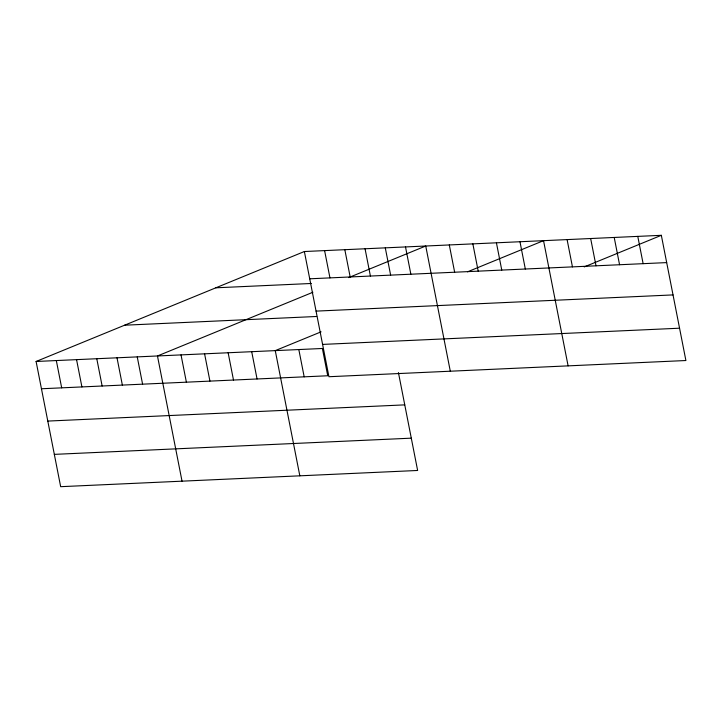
<?xml version="1.0" encoding="UTF-8"?>
<svg xmlns="http://www.w3.org/2000/svg" width="722" height="722" viewBox="0 0 722 722"><rect width="100%" height="100%" fill="white"/><g stroke="black" fill="none" stroke-linecap="round" stroke-linejoin="round"><path stroke-width="1.08" d="M398.418 372.552L417.632 470.473L60.666 486.682L36.1 361.478L304.368 251.527L661.334 235.318L685.9 360.522L328.934 376.722L304.368 251.527M312.888 292.266L157.468 355.973L182.034 481.177M348.663 277.6L425.736 246.012L450.302 371.216M321.091 331.84L275.262 350.621L299.829 475.825M467.504 271.824L543.54 240.661L568.106 365.864M584.26 266.905L661.334 235.318M309.72 278.8L666.686 262.6M215.842 287.807L311.363 283.475M316.065 311.119L673.03 294.91M124.626 325.198L316.678 316.48M322.599 344.412L679.564 328.203M36.1 361.478L322.382 348.482L327.734 375.765L41.452 388.761M47.796 421.079L404.753 404.871M54.321 454.373L411.287 438.164M637.779 236.383L643.131 263.665M614.214 237.457L619.566 264.739M590.659 238.522L596.011 265.804M567.095 239.596L572.447 266.878M519.975 241.735L525.327 269.017M496.42 242.8L501.772 270.082M472.856 243.874L478.208 271.156M449.301 244.948L454.652 272.221M405.511 246.933L410.863 274.216M385.286 247.854L390.638 275.127M365.052 248.765L370.404 276.048M344.827 249.686L350.179 276.968M324.602 250.606L329.954 277.889M298.827 349.556L304.179 376.83M251.707 351.695L257.059 378.978M228.143 352.76L233.495 380.043M204.588 353.834L209.94 381.117M181.023 354.899L186.384 382.182M137.243 356.894L142.595 384.167M117.009 357.805L122.361 385.088M96.784 358.726L102.136 386.008M76.559 359.646L81.911 386.929M56.325 360.567L61.677 387.84"/></g></svg>
